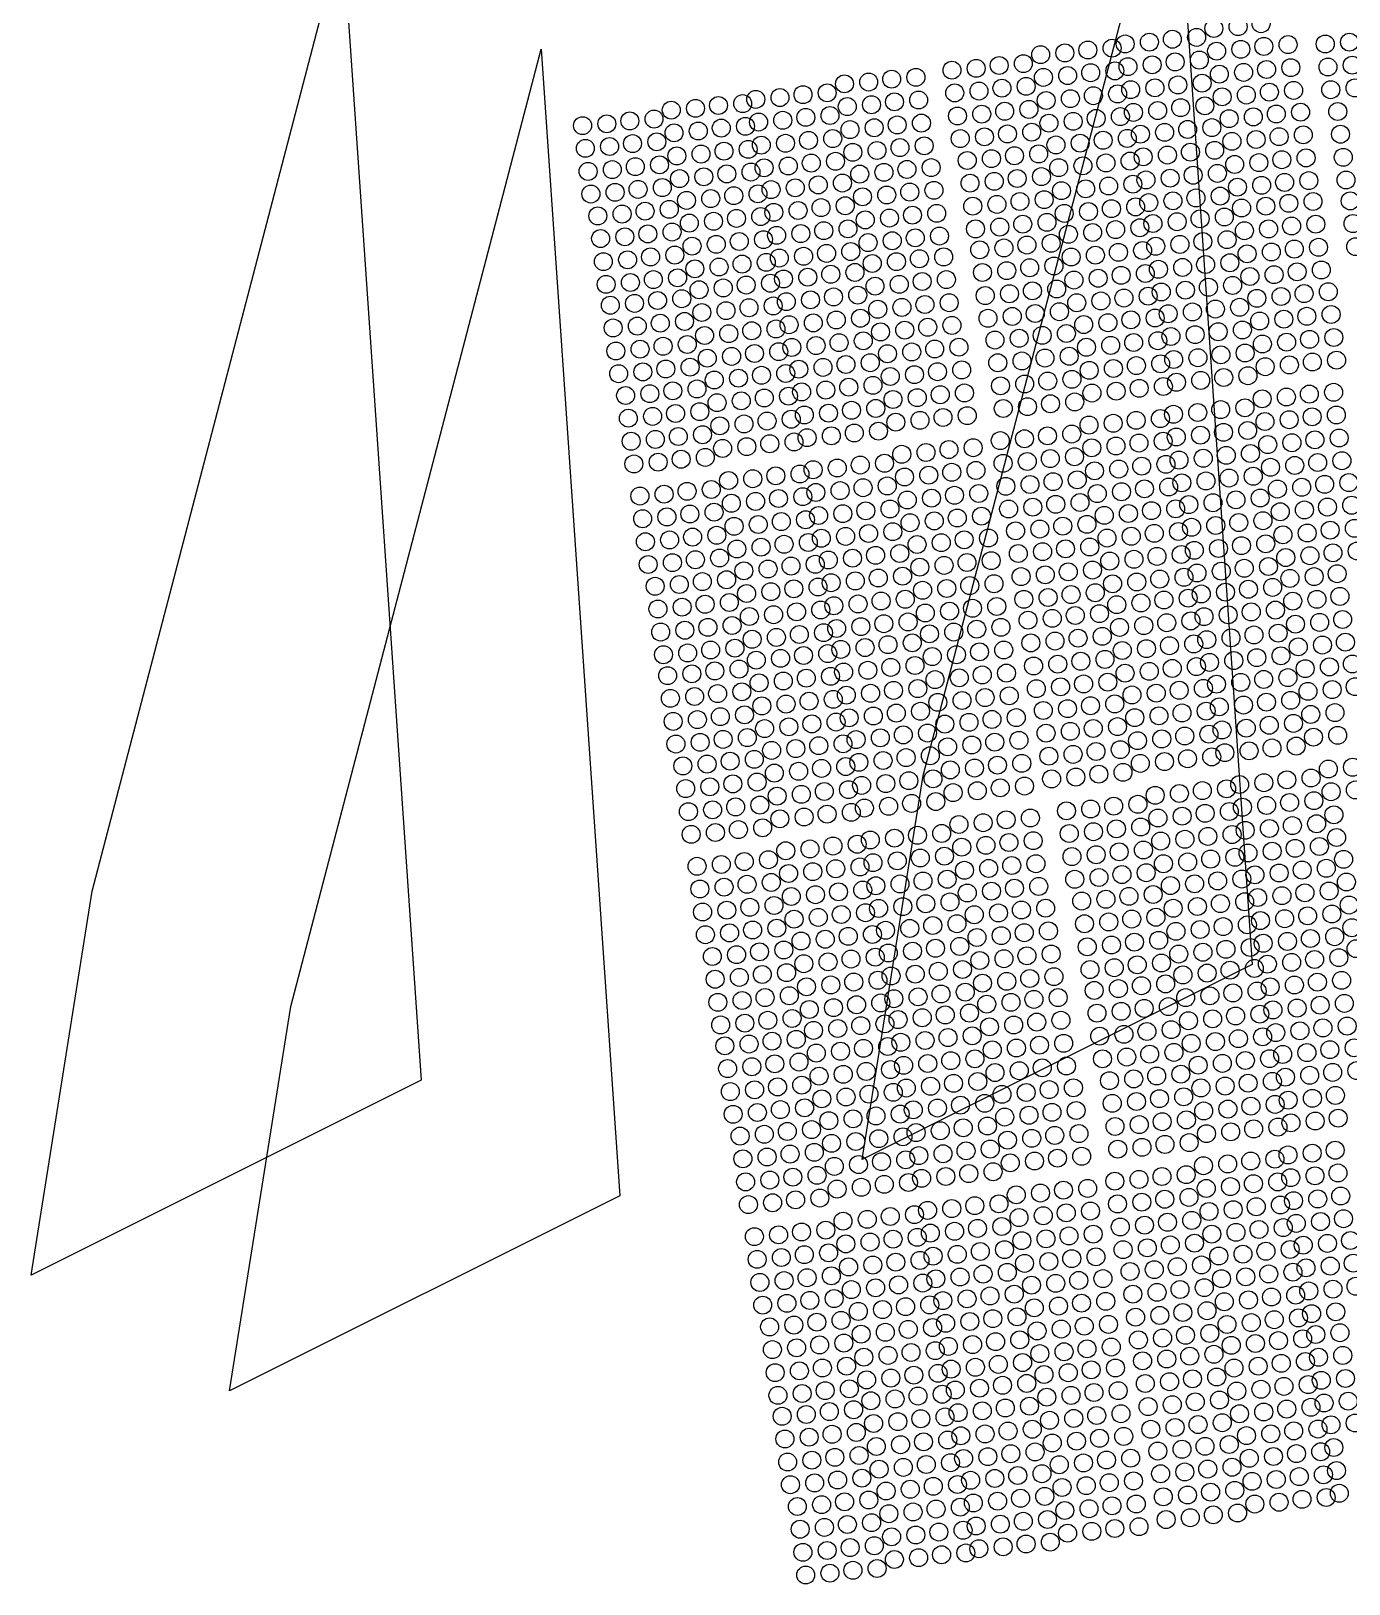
# Model space of a CAD drawing. Header units: inches. Extents: x -133 to 1452, y -237 to 1791.
# Drawn here: x 988.7 to 1234.2, y 884.5 to 1173.8 of the extents above; entities that cross this region are included whole.
import ezdxf

# ---------------------------------------------------------------- set-up
doc = ezdxf.new("R2010")
doc.units = ezdxf.units.IN
doc.header["$MEASUREMENT"] = 0

msp = doc.modelspace()

# ---------------------------------------------------------------- linework, layer by layer
for p, q in [((1154.91, 1035.12), (1201.57, 1213.49)), ((1201.57, 1213.49), (1216.21, 999.88)), ((1000.07, 1013.56), (1046.72, 1191.93)), ((1046.72, 1191.93), (1061.37, 978.32)), ((1037.06, 992.04), (1083.71, 1170.41)), ((1083.71, 1170.41), (1098.36, 956.8)), ((1143.52, 963.56), (1154.91, 1035.12)), ((988.68, 942), (1000.07, 1013.56)), ((1216.21, 999.88), (1143.52, 963.56)), ((1025.67, 920.48), (1037.06, 992.04)), ((1061.37, 978.32), (988.68, 942)), ((1098.36, 956.8), (1025.67, 920.48))]:
    msp.add_line(p, q)
for centre in [(1209.06, 1174.28), (1213.58, 1174.62), (1217.86, 1175.16), (1185.59, 1170.26), (1190.1, 1170.6), (1192.54, 1171.39), (1197.05, 1171.73), (1201.33, 1172.27), (1205.85, 1172.61), (1214.09, 1170.39), (1218.38, 1170.93), (1222.89, 1171.27), (1229.82, 1171.38), (1234.33, 1171.72), (1169.06, 1167.38), (1173.57, 1167.72), (1176.79, 1169.39), (1181.3, 1169.72), (1193.06, 1167.16), (1197.57, 1167.5), (1201.85, 1168.04), (1206.36, 1168.38), (1209.58, 1170.05), (1234.84, 1167.43), (1144.75, 1164.29), (1149.03, 1164.83), (1153.55, 1165.17), (1160.27, 1166.5), (1164.78, 1166.84), (1177.31, 1165.16), (1181.82, 1165.5), (1186.11, 1166.03), (1190.62, 1166.37), (1210.09, 1165.76), (1214.61, 1166.09), (1218.89, 1166.63), (1223.4, 1166.97), (1230.33, 1167.09), (1128.22, 1161.4), (1132.51, 1161.94), (1137.02, 1162.28), (1140.24, 1163.95), (1160.78, 1162.27), (1165.3, 1162.61), (1169.58, 1163.15), (1174.09, 1163.49), (1186.62, 1161.74), (1191.13, 1162.08), (1193.57, 1162.87), (1198.08, 1163.21), (1202.36, 1163.75), (1206.88, 1164.09), (1210.61, 1161.53), (1215.12, 1161.87), (1219.41, 1162.41), (1223.92, 1162.74), (1230.85, 1162.86), (1235.36, 1163.2), (1107.97, 1159.06), (1112.48, 1159.39), (1116.76, 1159.93), (1121.27, 1160.27), (1123.71, 1161.06), (1140.76, 1159.72), (1145.27, 1160.06), (1149.55, 1160.6), (1154.06, 1160.94), (1170.09, 1158.85), (1174.6, 1159.19), (1177.82, 1160.86), (1182.33, 1161.2), (1194.08, 1158.64), (1198.6, 1158.98), (1202.88, 1159.52), (1207.39, 1159.86), (1225.22, 1158.68), (1232.15, 1158.8), (1091.44, 1156.17), (1095.95, 1156.51), (1100.24, 1157.05), (1104.75, 1157.39), (1117.28, 1155.71), (1121.79, 1156.04), (1124.23, 1156.84), (1128.74, 1157.17), (1133.03, 1157.71), (1137.54, 1158.05), (1145.78, 1155.77), (1150.06, 1156.3), (1154.58, 1156.64), (1161.3, 1157.97), (1165.81, 1158.31), (1178.34, 1156.63), (1182.85, 1156.97), (1187.13, 1157.51), (1191.65, 1157.85), (1208.69, 1155.8), (1211.91, 1157.47), (1216.42, 1157.8), (1220.7, 1158.34), (1100.75, 1152.82), (1105.27, 1153.16), (1108.48, 1154.83), (1113, 1155.17), (1129.25, 1152.88), (1133.54, 1153.42), (1138.05, 1153.76), (1141.27, 1155.43), (1161.81, 1153.75), (1166.33, 1154.08), (1170.61, 1154.62), (1175.12, 1154.96), (1184.15, 1152.91), (1188.43, 1153.45), (1192.94, 1153.79), (1195.38, 1154.58), (1199.89, 1154.92), (1204.18, 1155.46), (1212.43, 1153.24), (1216.94, 1153.58), (1221.22, 1154.11), (1225.73, 1154.45), (1232.66, 1154.57), (1091.96, 1151.94), (1096.47, 1152.28), (1109, 1150.53), (1113.51, 1150.87), (1117.79, 1151.41), (1122.3, 1151.75), (1124.74, 1152.54), (1141.79, 1151.2), (1146.3, 1151.54), (1150.58, 1152.08), (1155.09, 1152.41), (1167.62, 1150.02), (1171.91, 1150.56), (1176.42, 1150.9), (1179.64, 1152.57), (1195.9, 1150.35), (1200.41, 1150.69), (1204.7, 1151.23), (1209.21, 1151.57), (1221.73, 1149.82), (1226.25, 1150.16), (1233.18, 1150.27), (1092.47, 1147.64), (1096.98, 1147.98), (1101.27, 1148.52), (1105.78, 1148.86), (1118.31, 1147.18), (1122.82, 1147.52), (1125.26, 1148.31), (1129.77, 1148.65), (1134.05, 1149.19), (1138.57, 1149.53), (1143.08, 1147.14), (1147.59, 1147.47), (1151.88, 1148.01), (1156.39, 1148.35), (1163.11, 1149.68), (1180.15, 1148.34), (1184.67, 1148.68), (1188.95, 1149.22), (1193.46, 1149.56), (1205.21, 1146.93), (1209.72, 1147.27), (1212.94, 1148.94), (1217.45, 1149.28), (1101.78, 1144.29), (1106.3, 1144.63), (1109.51, 1146.3), (1114.03, 1146.64), (1126.56, 1144.25), (1131.07, 1144.59), (1135.35, 1145.13), (1139.86, 1145.47), (1156.91, 1144.12), (1163.63, 1145.45), (1168.14, 1145.79), (1172.42, 1146.33), (1176.94, 1146.67), (1180.67, 1144.05), (1185.18, 1144.39), (1189.46, 1144.92), (1193.97, 1145.26), (1196.41, 1146.05), (1200.92, 1146.39), (1213.46, 1144.71), (1217.97, 1145.05), (1222.25, 1145.59), (1226.76, 1145.93), (1233.69, 1146.04), (1092.99, 1143.42), (1097.5, 1143.75), (1110.81, 1142.24), (1115.32, 1142.58), (1119.61, 1143.12), (1124.12, 1143.46), (1140.38, 1141.24), (1143.6, 1142.91), (1148.11, 1143.25), (1152.4, 1143.79), (1164.14, 1141.16), (1168.65, 1141.5), (1172.94, 1142.04), (1177.45, 1142.38), (1196.93, 1141.83), (1201.44, 1142.16), (1205.73, 1142.7), (1210.24, 1143.04), (1218.75, 1141.16), (1223.03, 1141.7), (1227.54, 1142.04), (1234.47, 1142.15), (1094.28, 1139.35), (1098.8, 1139.69), (1103.08, 1140.23), (1107.59, 1140.57), (1115.84, 1138.35), (1120.12, 1138.89), (1124.64, 1139.23), (1127.07, 1140.02), (1131.59, 1140.36), (1135.87, 1140.9), (1144.11, 1138.61), (1148.62, 1138.95), (1152.91, 1139.49), (1157.42, 1139.83), (1181.18, 1139.82), (1185.7, 1140.16), (1189.98, 1140.7), (1194.49, 1141.03), (1202.22, 1138.27), (1206.5, 1138.81), (1211.02, 1139.15), (1214.23, 1140.82), (1099.32, 1135.46), (1103.6, 1136), (1108.11, 1136.34), (1111.33, 1138.01), (1127.59, 1135.73), (1132.1, 1136.06), (1136.38, 1136.6), (1140.89, 1136.94), (1157.94, 1135.6), (1164.66, 1136.93), (1169.17, 1137.27), (1173.45, 1137.81), (1177.97, 1138.15), (1181.96, 1135.92), (1186.48, 1136.26), (1190.76, 1136.8), (1195.27, 1137.14), (1197.71, 1137.93), (1214.75, 1136.59), (1219.26, 1136.93), (1223.55, 1137.47), (1228.06, 1137.81), (1234.99, 1137.92), (1094.8, 1135.13), (1111.84, 1133.72), (1116.35, 1134.06), (1120.64, 1134.59), (1125.15, 1134.93), (1141.41, 1132.71), (1144.63, 1134.38), (1149.14, 1134.72), (1153.43, 1135.26), (1165.44, 1133.04), (1169.95, 1133.38), (1174.23, 1133.92), (1178.75, 1134.25), (1191.28, 1132.57), (1195.79, 1132.91), (1198.23, 1133.7), (1202.74, 1134.04), (1207.02, 1134.58), (1211.53, 1134.92), (1219.78, 1132.63), (1224.06, 1133.17), (1228.57, 1133.51), (1235.5, 1133.62), (1095.31, 1130.83), (1099.83, 1131.17), (1104.11, 1131.71), (1108.62, 1132.05), (1116.87, 1129.83), (1121.15, 1130.37), (1125.67, 1130.7), (1128.1, 1131.5), (1132.62, 1131.83), (1136.9, 1132.37), (1145.41, 1130.49), (1149.92, 1130.83), (1154.2, 1131.37), (1158.72, 1131.71), (1174.75, 1129.69), (1179.26, 1130.02), (1182.48, 1131.69), (1186.99, 1132.03), (1203.25, 1129.75), (1207.53, 1130.29), (1212.05, 1130.62), (1215.26, 1132.29), (1100.35, 1126.94), (1104.63, 1127.48), (1109.14, 1127.82), (1112.36, 1129.49), (1126.45, 1126.81), (1128.88, 1127.6), (1133.4, 1127.94), (1137.68, 1128.48), (1142.19, 1128.82), (1154.72, 1127.14), (1159.23, 1127.48), (1165.95, 1128.81), (1170.47, 1129.15), (1182.99, 1127.4), (1187.51, 1127.74), (1191.79, 1128.28), (1196.3, 1128.62), (1198.74, 1129.41), (1215.78, 1128.06), (1220.29, 1128.4), (1224.58, 1128.94), (1229.09, 1129.28), (1095.83, 1126.6), (1109.92, 1123.92), (1113.14, 1125.59), (1117.65, 1125.93), (1121.93, 1126.47), (1138.2, 1124.25), (1142.71, 1124.59), (1145.93, 1126.26), (1150.44, 1126.6), (1166.47, 1124.51), (1170.98, 1124.85), (1175.26, 1125.39), (1179.78, 1125.73), (1192.31, 1124.05), (1196.82, 1124.39), (1199.26, 1125.18), (1203.77, 1125.52), (1208.05, 1126.06), (1212.56, 1126.4), (1217.08, 1124), (1221.59, 1124.34), (1225.87, 1124.88), (1230.39, 1125.22), (1096.61, 1122.71), (1101.12, 1123.05), (1105.41, 1123.59), (1113.66, 1121.36), (1118.17, 1121.7), (1122.45, 1122.24), (1126.96, 1122.58), (1129.4, 1123.37), (1133.91, 1123.71), (1146.44, 1121.96), (1150.95, 1122.3), (1155.23, 1122.84), (1159.75, 1123.18), (1175.78, 1121.16), (1180.29, 1121.5), (1183.51, 1123.17), (1188.02, 1123.51), (1200.55, 1121.12), (1205.07, 1121.46), (1209.35, 1122), (1213.86, 1122.33), (1230.91, 1120.99), (1097.13, 1118.48), (1101.64, 1118.82), (1105.92, 1119.36), (1110.44, 1119.69), (1127.48, 1118.29), (1129.91, 1119.08), (1134.43, 1119.42), (1138.71, 1119.96), (1143.22, 1120.29), (1151.47, 1118.07), (1155.75, 1118.61), (1160.26, 1118.95), (1166.98, 1120.28), (1171.5, 1120.62), (1184.81, 1119.11), (1189.32, 1119.45), (1193.6, 1119.99), (1198.12, 1120.33), (1214.38, 1118.1), (1217.6, 1119.77), (1222.11, 1120.11), (1226.39, 1120.65), (1110.95, 1115.4), (1114.17, 1117.07), (1118.68, 1117.41), (1122.96, 1117.95), (1134.94, 1115.19), (1139.23, 1115.73), (1143.74, 1116.07), (1146.96, 1117.74), (1168.28, 1116.22), (1172.79, 1116.56), (1177.08, 1117.1), (1181.59, 1117.44), (1189.84, 1115.22), (1194.12, 1115.76), (1198.63, 1116.1), (1201.07, 1116.89), (1205.58, 1117.23), (1209.87, 1117.77), (1218.11, 1115.48), (1222.62, 1115.82), (1226.9, 1116.36), (1231.42, 1116.7), (1097.64, 1114.18), (1102.15, 1114.52), (1106.44, 1115.06), (1114.68, 1112.84), (1119.2, 1113.18), (1123.48, 1113.72), (1127.99, 1114.06), (1130.43, 1114.85), (1148.25, 1113.67), (1152.77, 1114.01), (1157.05, 1114.55), (1161.56, 1114.89), (1173.31, 1112.33), (1177.6, 1112.87), (1182.11, 1113.21), (1185.33, 1114.88), (1201.58, 1112.59), (1206.1, 1112.93), (1210.38, 1113.47), (1214.89, 1113.81), (1231.93, 1112.47), (1098.16, 1109.95), (1102.67, 1110.29), (1106.95, 1110.83), (1111.47, 1111.17), (1124.78, 1109.66), (1129.29, 1110), (1131.73, 1110.79), (1136.24, 1111.13), (1140.52, 1111.67), (1145.04, 1112), (1148.77, 1109.44), (1153.28, 1109.78), (1157.57, 1110.32), (1162.08, 1110.66), (1168.8, 1111.99), (1185.84, 1110.58), (1190.35, 1110.92), (1194.63, 1111.46), (1199.15, 1111.8), (1215.41, 1109.58), (1218.63, 1111.25), (1223.14, 1111.59), (1227.42, 1112.13), (1108.25, 1106.77), (1112.76, 1107.11), (1115.98, 1108.78), (1120.49, 1109.12), (1132.25, 1106.56), (1136.76, 1106.9), (1141.04, 1107.44), (1145.55, 1107.78), (1169.31, 1107.7), (1173.82, 1108.04), (1178.11, 1108.58), (1182.62, 1108.91), (1190.87, 1106.69), (1195.15, 1107.23), (1199.66, 1107.57), (1202.1, 1108.36), (1206.61, 1108.7), (1210.9, 1109.24), (1231.38, 1106.49), (1099.46, 1105.89), (1103.97, 1106.23), (1116.5, 1104.55), (1121.01, 1104.89), (1125.3, 1105.43), (1129.81, 1105.77), (1149.28, 1105.15), (1153.8, 1105.49), (1158.08, 1106.03), (1162.59, 1106.37), (1174.34, 1103.81), (1178.62, 1104.35), (1183.14, 1104.69), (1186.35, 1106.35), (1214.85, 1103.6), (1218.07, 1105.27), (1222.58, 1105.61), (1226.86, 1106.15), (1099.97, 1101.66), (1104.49, 1102), (1108.77, 1102.54), (1113.28, 1102.88), (1125.81, 1101.13), (1130.32, 1101.47), (1132.76, 1102.26), (1137.27, 1102.6), (1141.55, 1103.14), (1146.07, 1103.48), (1149.8, 1100.92), (1154.31, 1101.26), (1158.6, 1101.8), (1163.11, 1102.14), (1169.83, 1103.47), (1190.31, 1100.72), (1194.59, 1101.26), (1199.11, 1101.59), (1201.54, 1102.39), (1206.06, 1102.72), (1210.34, 1103.26), (1218.59, 1101.04), (1223.1, 1101.38), (1227.38, 1101.92), (1231.89, 1102.26), (1109.28, 1098.25), (1113.79, 1098.58), (1117.01, 1100.25), (1121.52, 1100.59), (1133.27, 1098.03), (1137.79, 1098.37), (1142.07, 1098.91), (1146.58, 1099.25), (1173.78, 1097.83), (1178.07, 1098.37), (1182.58, 1098.71), (1185.8, 1100.38), (1202.06, 1098.16), (1206.57, 1098.5), (1210.86, 1099.03), (1215.37, 1099.37), (1232.41, 1097.97), (1100.49, 1097.37), (1105, 1097.71), (1117.53, 1096.03), (1122.04, 1096.36), (1126.32, 1096.9), (1130.84, 1097.24), (1150.91, 1094.94), (1155.43, 1095.28), (1159.71, 1095.82), (1164.22, 1096.16), (1169.27, 1097.49), (1186.32, 1096.15), (1190.83, 1096.49), (1195.11, 1097.03), (1199.62, 1097.37), (1215.88, 1095.08), (1219.1, 1096.75), (1223.61, 1097.09), (1227.89, 1097.63), (1101, 1093.14), (1105.52, 1093.48), (1109.8, 1094.02), (1114.31, 1094.36), (1134.39, 1092.06), (1138.9, 1092.39), (1143.18, 1092.93), (1147.7, 1093.27), (1169.79, 1093.26), (1174.3, 1093.6), (1178.59, 1094.14), (1183.1, 1094.48), (1191.34, 1092.19), (1195.62, 1092.73), (1200.14, 1093.07), (1202.57, 1093.86), (1207.09, 1094.2), (1211.37, 1094.74), (1219.62, 1092.52), (1224.13, 1092.86), (1228.41, 1093.4), (1232.92, 1093.74), (1118.64, 1090.05), (1123.15, 1090.39), (1127.44, 1090.93), (1131.95, 1091.26), (1151.43, 1090.71), (1155.94, 1091.05), (1160.23, 1091.59), (1164.74, 1091.93), (1174.81, 1089.31), (1179.1, 1089.84), (1183.61, 1090.18), (1186.83, 1091.85), (1203.09, 1089.63), (1207.6, 1089.97), (1211.89, 1090.51), (1216.4, 1090.85), (1229.71, 1089.34), (1234.22, 1089.67), (1102.12, 1087.16), (1106.63, 1087.5), (1110.91, 1088.04), (1115.42, 1088.38), (1123.67, 1086.16), (1127.95, 1086.7), (1132.47, 1087.04), (1134.9, 1087.83), (1139.42, 1088.17), (1143.7, 1088.71), (1148.21, 1089.04), (1151.94, 1086.42), (1156.46, 1086.76), (1160.74, 1087.3), (1165.25, 1087.64), (1170.3, 1088.97), (1187.34, 1087.62), (1191.86, 1087.96), (1196.14, 1088.5), (1200.65, 1088.84), (1213.18, 1086.45), (1217.7, 1086.79), (1220.91, 1088.46), (1225.43, 1088.8), (1107.15, 1083.27), (1111.43, 1083.81), (1115.94, 1084.15), (1119.16, 1085.82), (1135.42, 1083.53), (1139.93, 1083.87), (1144.21, 1084.41), (1148.72, 1084.75), (1165.77, 1083.41), (1170.82, 1084.74), (1175.33, 1085.08), (1179.61, 1085.62), (1184.13, 1085.95), (1188.64, 1083.56), (1193.15, 1083.9), (1197.44, 1084.44), (1201.95, 1084.78), (1204.39, 1085.57), (1208.9, 1085.91), (1221.43, 1084.23), (1225.94, 1084.57), (1230.23, 1085.11), (1234.74, 1085.45), (1102.63, 1082.93), (1119.67, 1081.52), (1124.18, 1081.86), (1128.47, 1082.4), (1132.98, 1082.74), (1149.24, 1080.52), (1152.46, 1082.19), (1156.97, 1082.53), (1161.26, 1083.07), (1172.12, 1080.68), (1176.63, 1081.01), (1180.91, 1081.55), (1185.42, 1081.89), (1202.47, 1080.55), (1204.91, 1081.34), (1209.42, 1081.68), (1213.7, 1082.22), (1218.21, 1082.56), (1230.74, 1080.81), (1235.25, 1081.15), (1103.15, 1078.64), (1107.66, 1078.98), (1111.94, 1079.51), (1116.45, 1079.85), (1124.7, 1077.63), (1128.98, 1078.17), (1133.5, 1078.51), (1135.93, 1079.3), (1140.45, 1079.64), (1144.73, 1080.18), (1153.76, 1078.13), (1158.27, 1078.47), (1162.55, 1079.01), (1167.07, 1079.34), (1185.94, 1077.66), (1189.16, 1079.33), (1193.67, 1079.67), (1197.96, 1080.21), (1214.21, 1077.92), (1218.73, 1078.26), (1221.94, 1079.93), (1226.46, 1080.27), (1108.18, 1074.75), (1112.46, 1075.29), (1116.97, 1075.62), (1120.19, 1077.29), (1137.23, 1075.24), (1141.74, 1075.58), (1146.03, 1076.12), (1150.54, 1076.46), (1163.07, 1074.78), (1167.58, 1075.12), (1172.63, 1076.45), (1177.15, 1076.79), (1181.43, 1077.32), (1189.67, 1075.04), (1194.18, 1075.38), (1198.47, 1075.92), (1202.98, 1076.26), (1205.42, 1077.05), (1209.93, 1077.39), (1222.46, 1075.7), (1226.97, 1076.04), (1231.26, 1076.58), (1235.77, 1076.92), (1103.66, 1074.41), (1121.49, 1073.23), (1126, 1073.57), (1130.28, 1074.11), (1134.79, 1074.45), (1146.54, 1071.89), (1151.06, 1072.23), (1154.27, 1073.9), (1158.79, 1074.24), (1173.15, 1072.15), (1177.66, 1072.49), (1181.94, 1073.03), (1186.45, 1073.37), (1203.5, 1072.03), (1205.93, 1072.82), (1210.45, 1073.16), (1214.73, 1073.7), (1219.24, 1074.03), (1223.24, 1071.81), (1227.75, 1072.15), (1232.04, 1072.69), (1104.96, 1070.35), (1109.47, 1070.68), (1113.76, 1071.22), (1118.27, 1071.56), (1122, 1069), (1126.52, 1069.34), (1130.8, 1069.88), (1135.31, 1070.22), (1137.75, 1071.01), (1142.26, 1071.35), (1154.79, 1069.6), (1159.3, 1069.94), (1163.58, 1070.48), (1168.1, 1070.82), (1182.46, 1068.8), (1186.97, 1069.14), (1190.19, 1070.81), (1194.7, 1071.15), (1198.98, 1071.69), (1206.71, 1068.92), (1211.23, 1069.26), (1215.51, 1069.8), (1220.02, 1070.14), (1105.48, 1066.12), (1109.99, 1066.46), (1114.27, 1067), (1118.79, 1067.33), (1135.82, 1065.93), (1138.26, 1066.72), (1142.77, 1067.06), (1147.06, 1067.6), (1151.57, 1067.93), (1164.1, 1066.25), (1168.61, 1066.59), (1173.66, 1067.92), (1178.18, 1068.26), (1190.97, 1066.92), (1195.48, 1067.25), (1199.76, 1067.79), (1204.28, 1068.13), (1220.54, 1065.91), (1223.76, 1067.58), (1228.27, 1067.92), (1232.55, 1068.46), (1119.3, 1063.04), (1122.52, 1064.71), (1127.03, 1065.05), (1131.31, 1065.59), (1147.57, 1063.37), (1152.09, 1063.7), (1155.3, 1065.37), (1159.82, 1065.71), (1174.44, 1064.03), (1178.96, 1064.37), (1183.24, 1064.91), (1187.75, 1065.25), (1196, 1063.02), (1200.28, 1063.56), (1204.79, 1063.9), (1207.23, 1064.69), (1211.74, 1065.03), (1216.03, 1065.57), (1224.27, 1063.29), (1228.78, 1063.62), (1233.06, 1064.16), (1105.99, 1061.82), (1110.5, 1062.16), (1114.79, 1062.7), (1123.03, 1060.48), (1127.55, 1060.82), (1131.83, 1061.36), (1136.34, 1061.7), (1138.78, 1062.49), (1143.29, 1062.83), (1156.08, 1061.48), (1160.6, 1061.82), (1164.88, 1062.36), (1169.39, 1062.7), (1179.47, 1060.14), (1183.76, 1060.68), (1188.27, 1061.02), (1191.49, 1062.69), (1207.74, 1060.4), (1212.26, 1060.74), (1216.54, 1061.28), (1221.05, 1061.62), (1106.51, 1057.59), (1111.02, 1057.93), (1115.3, 1058.47), (1119.82, 1058.81), (1132.61, 1057.46), (1137.12, 1057.8), (1139.56, 1058.59), (1144.07, 1058.93), (1148.35, 1059.47), (1152.87, 1059.81), (1156.6, 1057.25), (1161.11, 1057.59), (1165.4, 1058.13), (1169.91, 1058.47), (1174.96, 1059.8), (1192, 1058.39), (1196.51, 1058.73), (1200.79, 1059.27), (1205.31, 1059.61), (1221.57, 1057.39), (1224.79, 1059.06), (1229.3, 1059.4), (1233.58, 1059.93), (1116.08, 1054.58), (1120.59, 1054.92), (1123.81, 1056.59), (1128.33, 1056.92), (1140.08, 1054.36), (1144.59, 1054.7), (1148.87, 1055.24), (1153.38, 1055.58), (1175.47, 1055.5), (1179.98, 1055.84), (1184.27, 1056.38), (1188.78, 1056.72), (1197.03, 1054.5), (1201.31, 1055.04), (1205.82, 1055.38), (1208.26, 1056.17), (1212.77, 1056.51), (1217.06, 1057.05), (1226.08, 1055), (1230.6, 1055.33), (1234.88, 1055.87), (1107.29, 1053.7), (1111.8, 1054.04), (1124.33, 1052.36), (1128.84, 1052.7), (1133.13, 1053.23), (1137.64, 1053.57), (1157.11, 1052.96), (1161.63, 1053.29), (1165.91, 1053.83), (1170.42, 1054.17), (1180.5, 1051.61), (1184.79, 1052.15), (1189.3, 1052.49), (1192.52, 1054.16), (1209.56, 1052.11), (1214.07, 1052.45), (1218.35, 1052.99), (1222.87, 1053.33), (1235.4, 1051.64), (1107.8, 1049.47), (1112.32, 1049.81), (1116.6, 1050.35), (1121.11, 1050.69), (1133.64, 1048.94), (1138.15, 1049.28), (1140.59, 1050.07), (1145.1, 1050.41), (1149.38, 1050.95), (1153.9, 1051.29), (1157.63, 1048.73), (1162.14, 1049.07), (1166.43, 1049.61), (1170.94, 1049.94), (1175.99, 1051.27), (1193.81, 1050.1), (1198.33, 1050.44), (1202.61, 1050.98), (1207.12, 1051.32), (1218.87, 1048.76), (1223.38, 1049.1), (1226.6, 1050.77), (1231.11, 1051.1), (1117.11, 1046.05), (1121.62, 1046.39), (1124.84, 1048.06), (1129.35, 1048.4), (1141.11, 1045.84), (1145.62, 1046.18), (1149.9, 1046.72), (1154.41, 1047.06), (1172.24, 1045.88), (1177.29, 1047.21), (1181.8, 1047.55), (1186.08, 1048.09), (1190.6, 1048.43), (1194.33, 1045.87), (1198.84, 1046.21), (1203.13, 1046.75), (1207.64, 1047.09), (1210.08, 1047.88), (1214.59, 1048.22), (1227.11, 1046.47), (1231.63, 1046.81), (1108.32, 1045.17), (1112.83, 1045.51), (1125.36, 1043.83), (1129.87, 1044.17), (1134.16, 1044.71), (1138.67, 1045.05), (1155.71, 1043), (1158.93, 1044.67), (1163.44, 1045), (1167.72, 1045.54), (1177.8, 1042.98), (1182.32, 1043.32), (1186.6, 1043.86), (1191.11, 1044.2), (1208.15, 1042.79), (1210.59, 1043.58), (1215.1, 1043.92), (1219.38, 1044.46), (1223.9, 1044.8), (1108.83, 1040.95), (1113.35, 1041.28), (1117.63, 1041.82), (1122.14, 1042.16), (1131.17, 1040.11), (1135.45, 1040.65), (1139.97, 1040.99), (1142.4, 1041.78), (1146.92, 1042.12), (1151.2, 1042.66), (1159.45, 1040.44), (1163.96, 1040.78), (1168.24, 1041.31), (1172.75, 1041.65), (1191.63, 1039.91), (1194.84, 1041.58), (1199.36, 1041.91), (1203.64, 1042.45), (1219.9, 1040.23), (1224.41, 1040.57), (1227.63, 1042.24), (1232.14, 1042.58), (1114.64, 1037.22), (1118.93, 1037.76), (1123.44, 1038.1), (1126.66, 1039.77), (1142.92, 1037.55), (1147.43, 1037.89), (1151.72, 1038.43), (1156.23, 1038.77), (1168.75, 1037.02), (1173.27, 1037.36), (1178.32, 1038.69), (1182.83, 1039.03), (1187.11, 1039.57), (1195.36, 1037.35), (1199.87, 1037.69), (1204.16, 1038.22), (1208.67, 1038.56), (1211.11, 1039.35), (1215.62, 1039.69), (1110.13, 1036.88), (1127.17, 1035.54), (1131.69, 1035.88), (1135.97, 1036.42), (1140.48, 1036.76), (1152.23, 1034.13), (1156.74, 1034.47), (1159.96, 1036.14), (1164.47, 1036.48), (1178.83, 1034.46), (1183.35, 1034.8), (1187.63, 1035.34), (1192.14, 1035.68), (1222.67, 1034.29), (1227.18, 1034.63), (1230.4, 1036.3), (1234.91, 1036.63), (1110.65, 1032.65), (1115.16, 1032.99), (1119.44, 1033.53), (1123.96, 1033.87), (1127.69, 1031.25), (1132.2, 1031.58), (1136.48, 1032.12), (1140.99, 1032.46), (1143.43, 1033.25), (1147.94, 1033.59), (1160.48, 1031.91), (1164.99, 1032.25), (1169.27, 1032.79), (1173.78, 1033.13), (1198.13, 1031.4), (1202.64, 1031.74), (1206.92, 1032.28), (1211.43, 1032.62), (1213.87, 1033.41), (1218.38, 1033.75), (1230.91, 1032.07), (1235.43, 1032.4), (1111.16, 1028.36), (1115.67, 1028.7), (1119.96, 1029.24), (1124.47, 1029.58), (1143.95, 1029.03), (1148.46, 1029.36), (1152.75, 1029.9), (1157.26, 1030.24), (1181.6, 1028.51), (1186.11, 1028.85), (1190.4, 1029.39), (1194.91, 1029.73), (1211.95, 1028.39), (1214.39, 1029.18), (1218.9, 1029.52), (1223.18, 1030.06), (1227.7, 1030.4), (1128.2, 1027.02), (1132.72, 1027.36), (1137, 1027.9), (1141.51, 1028.23), (1161.57, 1025.97), (1166.08, 1026.3), (1170.37, 1026.84), (1174.88, 1027.18), (1195.43, 1025.5), (1198.64, 1027.17), (1203.16, 1027.51), (1207.44, 1028.05), (1223.7, 1025.76), (1228.21, 1026.1), (1231.43, 1027.77), (1111.68, 1024.13), (1116.19, 1024.47), (1120.47, 1025.01), (1124.99, 1025.35), (1145.05, 1023.08), (1149.56, 1023.42), (1153.84, 1023.96), (1158.35, 1024.3), (1170.88, 1022.61), (1175.4, 1022.95), (1182.12, 1024.28), (1186.63, 1024.62), (1190.91, 1025.16), (1199.16, 1022.88), (1203.67, 1023.21), (1207.95, 1023.75), (1212.46, 1024.09), (1214.9, 1024.88), (1219.41, 1025.22), (1231.94, 1023.54), (1129.3, 1021.07), (1133.81, 1021.41), (1138.1, 1021.95), (1142.61, 1022.29), (1154.36, 1019.73), (1158.87, 1020.07), (1162.09, 1021.74), (1166.6, 1022.08), (1182.63, 1019.99), (1187.14, 1020.33), (1191.43, 1020.87), (1195.94, 1021.21), (1212.98, 1019.86), (1215.42, 1020.65), (1219.93, 1020.99), (1224.21, 1021.53), (1228.73, 1021.87), (1112.77, 1018.18), (1117.29, 1018.52), (1121.57, 1019.06), (1126.08, 1019.4), (1129.82, 1016.84), (1134.33, 1017.18), (1138.61, 1017.72), (1143.13, 1018.06), (1145.56, 1018.85), (1150.08, 1019.19), (1162.6, 1017.44), (1167.11, 1017.78), (1171.4, 1018.32), (1175.91, 1018.66), (1196.46, 1016.98), (1199.67, 1018.65), (1204.19, 1018.99), (1208.47, 1019.52), (1221.23, 1016.93), (1225.51, 1017.47), (1230.02, 1017.81), (1233.24, 1019.48), (1113.29, 1013.95), (1117.8, 1014.29), (1122.09, 1014.83), (1126.6, 1015.17), (1146.08, 1014.55), (1150.59, 1014.89), (1154.87, 1015.43), (1159.38, 1015.77), (1171.91, 1014.09), (1176.43, 1014.43), (1183.15, 1015.76), (1187.66, 1016.1), (1191.94, 1016.64), (1200.97, 1014.59), (1205.48, 1014.92), (1209.77, 1015.46), (1214.28, 1015.8), (1216.72, 1016.59), (1233.76, 1015.25), (1130.33, 1012.55), (1134.84, 1012.88), (1139.13, 1013.42), (1143.64, 1013.76), (1155.39, 1011.2), (1159.9, 1011.54), (1163.12, 1013.21), (1167.63, 1013.55), (1184.44, 1011.7), (1188.96, 1012.04), (1193.24, 1012.58), (1197.75, 1012.92), (1210.28, 1011.23), (1214.8, 1011.57), (1217.23, 1012.36), (1221.75, 1012.7), (1226.03, 1013.24), (1230.54, 1013.58), (1234.27, 1010.96), (1113.8, 1009.66), (1118.32, 1010), (1122.6, 1010.54), (1127.11, 1010.88), (1130.85, 1008.32), (1135.36, 1008.66), (1139.64, 1009.2), (1144.16, 1009.53), (1146.59, 1010.33), (1151.11, 1010.66), (1164.42, 1009.15), (1168.93, 1009.49), (1173.21, 1010.03), (1177.72, 1010.37), (1193.76, 1008.35), (1198.27, 1008.69), (1201.49, 1010.36), (1206, 1010.69), (1217.75, 1008.07), (1222.26, 1008.41), (1226.54, 1008.95), (1231.05, 1009.29), (1114.32, 1005.43), (1118.83, 1005.77), (1123.12, 1006.31), (1127.63, 1006.65), (1145.45, 1005.47), (1147.89, 1006.26), (1152.4, 1006.6), (1156.69, 1007.14), (1161.2, 1007.48), (1169.45, 1005.26), (1173.73, 1005.8), (1178.24, 1006.14), (1184.96, 1007.47), (1189.48, 1007.81), (1202, 1006.06), (1206.51, 1006.4), (1210.8, 1006.94), (1215.31, 1007.28), (1234.79, 1006.73), (1128.93, 1002.59), (1132.14, 1004.26), (1136.66, 1004.59), (1140.94, 1005.13), (1152.92, 1002.37), (1157.2, 1002.91), (1161.72, 1003.25), (1164.93, 1004.92), (1185.47, 1003.17), (1189.99, 1003.51), (1194.27, 1004.05), (1198.78, 1004.39), (1211.31, 1002.71), (1215.83, 1003.05), (1218.26, 1003.84), (1222.78, 1004.18), (1227.06, 1004.72), (1231.57, 1005.06), (1235.57, 1002.83), (1115.62, 1001.37), (1120.13, 1001.71), (1124.41, 1002.25), (1132.66, 1000.03), (1137.18, 1000.37), (1141.46, 1000.9), (1145.97, 1001.24), (1148.41, 1002.03), (1165.45, 1000.63), (1169.96, 1000.96), (1174.24, 1001.5), (1178.75, 1001.84), (1194.79, 999.82), (1199.3, 1000.16), (1202.52, 1001.83), (1207.03, 1002.17), (1219.04, 999.95), (1223.56, 1000.28), (1227.84, 1000.82), (1232.35, 1001.16), (1116.14, 997.14), (1120.65, 997.48), (1124.93, 998.02), (1129.45, 998.36), (1141.97, 996.61), (1146.48, 996.95), (1148.92, 997.74), (1153.43, 998.08), (1157.72, 998.62), (1162.23, 998.96), (1170.48, 996.74), (1174.76, 997.28), (1179.27, 997.61), (1185.99, 998.94), (1190.5, 999.28), (1203.3, 997.94), (1207.81, 998.28), (1212.09, 998.82), (1216.61, 999.15), (1228.36, 996.6), (1232.87, 996.93), (1125.44, 993.72), (1129.96, 994.06), (1133.17, 995.73), (1137.69, 996.07), (1153.95, 993.85), (1158.23, 994.39), (1162.75, 994.73), (1165.96, 996.4), (1180.05, 993.72), (1186.77, 995.05), (1191.28, 995.39), (1195.57, 995.93), (1200.08, 996.27), (1203.81, 993.71), (1208.33, 994.05), (1212.61, 994.59), (1217.12, 994.93), (1219.56, 995.72), (1224.07, 996.06), (1116.65, 992.84), (1121.16, 993.18), (1133.69, 991.5), (1138.2, 991.84), (1142.49, 992.38), (1147, 992.72), (1149.44, 993.51), (1163.53, 990.83), (1166.74, 992.5), (1171.26, 992.84), (1175.54, 993.38), (1187.29, 990.82), (1191.8, 991.16), (1196.08, 991.7), (1200.6, 992.04), (1220.07, 991.42), (1224.58, 991.76), (1228.87, 992.3), (1233.38, 992.64), (1117.17, 988.62), (1121.68, 988.95), (1125.96, 989.49), (1130.47, 989.83), (1138.98, 987.95), (1143.27, 988.49), (1147.78, 988.83), (1150.22, 989.62), (1154.73, 989.96), (1159.01, 990.49), (1167.26, 988.27), (1171.77, 988.61), (1176.06, 989.15), (1180.57, 989.49), (1204.33, 989.41), (1208.84, 989.75), (1213.12, 990.29), (1217.63, 990.63), (1229.39, 988.07), (1233.9, 988.41), (1122.46, 985.06), (1126.74, 985.6), (1131.25, 985.94), (1134.47, 987.61), (1150.73, 985.39), (1155.25, 985.73), (1159.53, 986.27), (1164.04, 986.6), (1181.08, 985.2), (1187.8, 986.53), (1192.31, 986.87), (1196.6, 987.4), (1201.11, 987.74), (1204.84, 985.18), (1209.36, 985.52), (1213.64, 986.06), (1218.15, 986.4), (1220.59, 987.19), (1225.1, 987.53), (1117.95, 984.72), (1134.99, 983.38), (1139.5, 983.72), (1143.78, 984.26), (1148.3, 984.6), (1164.55, 982.31), (1167.77, 983.98), (1172.28, 984.32), (1176.57, 984.86), (1188.32, 982.3), (1192.83, 982.64), (1197.11, 983.18), (1201.63, 983.51), (1219.45, 982.34), (1221.89, 983.13), (1226.4, 983.47), (1230.68, 984.01), (1235.2, 984.35), (1118.46, 980.49), (1122.98, 980.83), (1127.26, 981.37), (1131.77, 981.71), (1140.01, 979.42), (1144.3, 979.96), (1148.81, 980.3), (1151.25, 981.09), (1155.76, 981.43), (1160.04, 981.97), (1168.29, 979.75), (1172.8, 980.09), (1177.09, 980.63), (1181.6, 980.97), (1198.41, 979.11), (1202.92, 979.45), (1206.14, 981.12), (1210.65, 981.46), (1214.94, 982), (1226.92, 979.24), (1231.2, 979.78), (1235.71, 980.12), (1123.49, 976.54), (1127.77, 977.08), (1132.28, 977.41), (1135.5, 979.08), (1151.76, 976.86), (1156.28, 977.2), (1160.56, 977.74), (1165.07, 978.08), (1178.38, 976.57), (1182.9, 976.91), (1189.62, 978.24), (1194.13, 978.57), (1206.66, 976.89), (1211.17, 977.23), (1215.45, 977.77), (1219.97, 978.11), (1222.4, 978.9), (1118.97, 976.2), (1136.02, 974.85), (1140.53, 975.19), (1144.81, 975.73), (1149.33, 976.07), (1161.86, 973.68), (1166.37, 974.02), (1169.59, 975.69), (1174.1, 976.03), (1190.13, 974.01), (1194.65, 974.35), (1198.93, 974.89), (1203.44, 975.22), (1215.97, 973.48), (1220.48, 973.82), (1222.92, 974.61), (1227.43, 974.95), (1231.71, 975.49), (1119.49, 971.97), (1124.01, 972.31), (1128.29, 972.85), (1132.8, 973.18), (1137.32, 970.79), (1141.83, 971.13), (1146.11, 971.67), (1150.62, 972.01), (1153.06, 972.8), (1157.57, 973.14), (1170.1, 971.46), (1174.62, 971.8), (1178.9, 972.34), (1183.41, 972.68), (1199.44, 970.59), (1203.95, 970.93), (1207.17, 972.6), (1211.68, 972.94), (1227.95, 970.72), (1232.23, 971.26), (1120.79, 967.91), (1125.3, 968.25), (1129.59, 968.78), (1134.1, 969.12), (1151.14, 967.78), (1153.58, 968.57), (1158.09, 968.91), (1162.37, 969.45), (1166.89, 969.79), (1179.41, 968.04), (1183.93, 968.38), (1190.65, 969.71), (1195.16, 970.05), (1207.69, 968.37), (1212.2, 968.71), (1216.48, 969.25), (1221, 969.59), (1223.43, 970.38), (1134.62, 964.89), (1137.83, 966.56), (1142.35, 966.9), (1146.63, 967.44), (1162.89, 965.16), (1167.4, 965.49), (1170.62, 967.16), (1175.13, 967.5), (1191.16, 965.48), (1195.68, 965.82), (1199.96, 966.36), (1204.47, 966.7), (1227.39, 964.74), (1231.67, 965.28), (1121.31, 963.68), (1125.82, 964.02), (1130.1, 964.56), (1138.35, 962.27), (1142.86, 962.61), (1147.14, 963.15), (1151.65, 963.49), (1154.09, 964.28), (1158.6, 964.62), (1171.13, 962.93), (1175.65, 963.27), (1179.93, 963.81), (1184.44, 964.15), (1207.13, 962.39), (1211.64, 962.73), (1215.93, 963.27), (1220.44, 963.61), (1222.88, 964.4), (1121.82, 959.38), (1126.33, 959.72), (1130.62, 960.26), (1135.13, 960.6), (1147.66, 958.92), (1152.17, 959.26), (1154.61, 960.05), (1159.12, 960.39), (1163.4, 960.93), (1167.92, 961.27), (1190.61, 959.51), (1195.12, 959.84), (1199.4, 960.38), (1203.91, 960.72), (1216.44, 959.04), (1220.96, 959.38), (1223.39, 960.17), (1227.91, 960.51), (1232.19, 961.05), (1131.13, 956.03), (1135.65, 956.37), (1138.86, 958.04), (1143.38, 958.38), (1172.25, 956.96), (1176.76, 957.3), (1181.04, 957.84), (1185.55, 958.17), (1199.92, 956.15), (1204.43, 956.49), (1207.65, 958.16), (1212.16, 958.5), (1228.42, 956.21), (1232.7, 956.75), (1122.34, 955.15), (1126.85, 955.49), (1153.28, 953.28), (1155.72, 954.07), (1160.23, 954.41), (1164.52, 954.95), (1169.03, 955.29), (1181.56, 953.61), (1186.07, 953.95), (1191.12, 955.28), (1195.64, 955.61), (1208.16, 953.87), (1212.67, 954.21), (1216.96, 954.75), (1221.47, 955.08), (1223.91, 955.88), (1136.76, 950.39), (1139.97, 952.06), (1144.49, 952.4), (1148.77, 952.94), (1160.75, 950.18), (1165.03, 950.72), (1169.55, 951.06), (1172.76, 952.73), (1177.28, 953.07), (1191.63, 950.98), (1196.15, 951.32), (1200.43, 951.86), (1204.94, 952.2), (1217.47, 950.52), (1221.99, 950.86), (1224.42, 951.65), (1228.94, 951.99), (1233.22, 952.52), (1123.45, 949.18), (1127.96, 949.51), (1132.24, 950.05), (1140.49, 947.83), (1145.01, 948.17), (1149.29, 948.71), (1153.8, 949.05), (1156.24, 949.84), (1173.28, 948.43), (1177.79, 948.77), (1182.07, 949.31), (1186.58, 949.65), (1200.95, 947.63), (1205.46, 947.97), (1208.68, 949.64), (1213.19, 949.98), (1225.72, 947.59), (1230.23, 947.92), (1234.52, 948.46), (1123.97, 944.95), (1128.48, 945.29), (1132.76, 945.82), (1137.28, 946.16), (1149.8, 944.42), (1154.31, 944.75), (1156.75, 945.55), (1161.26, 945.88), (1165.55, 946.42), (1170.06, 946.76), (1178.31, 944.54), (1182.59, 945.08), (1187.1, 945.42), (1192.15, 946.75), (1196.67, 947.09), (1209.98, 945.58), (1214.49, 945.92), (1218.77, 946.46), (1223.28, 946.79), (1133.27, 941.53), (1137.79, 941.87), (1141, 943.54), (1145.52, 943.88), (1161.78, 941.66), (1166.06, 942.2), (1170.58, 942.53), (1173.79, 944.2), (1193.45, 942.69), (1197.96, 943.03), (1202.25, 943.57), (1206.76, 943.91), (1215.01, 941.69), (1219.29, 942.23), (1223.8, 942.56), (1226.24, 943.36), (1230.75, 943.69), (1235.03, 944.23), (1124.48, 940.65), (1128.99, 940.99), (1141.52, 939.31), (1146.04, 939.65), (1150.32, 940.19), (1154.83, 940.53), (1157.27, 941.32), (1175.09, 940.14), (1179.6, 940.48), (1183.89, 941.02), (1188.4, 941.36), (1198.48, 938.8), (1202.76, 939.34), (1207.28, 939.68), (1210.49, 941.35), (1226.75, 939.06), (1231.26, 939.4), (1235.55, 939.94), (1125, 936.42), (1129.51, 936.76), (1133.79, 937.3), (1138.31, 937.64), (1151.62, 936.13), (1156.13, 936.46), (1158.57, 937.26), (1163.08, 937.59), (1167.36, 938.13), (1171.87, 938.47), (1175.61, 935.91), (1180.12, 936.25), (1184.4, 936.79), (1188.92, 937.13), (1193.97, 938.46), (1211.01, 937.05), (1215.52, 937.39), (1219.8, 937.93), (1224.31, 938.27), (1135.09, 933.24), (1139.6, 933.58), (1142.82, 935.25), (1147.33, 935.59), (1159.08, 933.03), (1163.6, 933.37), (1167.88, 933.9), (1172.39, 934.24), (1189.43, 932.83), (1194.48, 934.17), (1198.99, 934.5), (1203.28, 935.04), (1207.79, 935.38), (1211.52, 932.82), (1216.04, 933.16), (1220.32, 933.7), (1224.83, 934.04), (1227.27, 934.83), (1231.78, 935.17), (1126.29, 932.36), (1130.81, 932.7), (1143.34, 931.02), (1147.85, 931.36), (1152.13, 931.9), (1156.65, 932.24), (1172.9, 929.95), (1176.12, 931.62), (1180.63, 931.96), (1184.92, 932.5), (1195, 929.94), (1199.51, 930.28), (1203.79, 930.81), (1208.31, 931.15), (1225.61, 930.15), (1228.05, 930.94), (1232.56, 931.28), (1126.81, 928.13), (1131.32, 928.47), (1135.61, 929.01), (1140.12, 929.35), (1148.36, 927.06), (1152.64, 927.6), (1157.16, 927.94), (1159.59, 928.73), (1164.11, 929.07), (1168.39, 929.61), (1176.64, 927.39), (1181.15, 927.73), (1185.43, 928.27), (1189.95, 928.61), (1209.08, 927.26), (1212.3, 928.93), (1216.81, 929.27), (1221.1, 929.81), (1233.08, 927.05), (1131.84, 924.17), (1136.12, 924.71), (1140.63, 925.05), (1143.85, 926.72), (1160.11, 924.5), (1164.63, 924.84), (1168.91, 925.38), (1173.42, 925.72), (1186.21, 924.37), (1190.73, 924.71), (1195.78, 926.04), (1200.29, 926.38), (1204.57, 926.92), (1212.82, 924.7), (1217.33, 925.04), (1221.62, 925.58), (1226.13, 925.92), (1228.57, 926.71), (1127.32, 923.84), (1144.37, 922.49), (1148.88, 922.83), (1153.16, 923.37), (1157.68, 923.71), (1169.69, 921.49), (1174.2, 921.83), (1177.42, 923.49), (1181.93, 923.83), (1196.29, 921.81), (1200.81, 922.15), (1205.09, 922.69), (1209.6, 923.03), (1222.13, 921.28), (1226.64, 921.62), (1229.08, 922.41), (1233.59, 922.75), (1127.84, 919.61), (1132.35, 919.95), (1136.64, 920.49), (1141.15, 920.82), (1145.15, 918.6), (1149.66, 918.94), (1153.94, 919.48), (1158.45, 919.82), (1160.89, 920.61), (1165.4, 920.95), (1177.94, 919.27), (1182.45, 919.6), (1186.73, 920.14), (1191.24, 920.48), (1205.6, 918.4), (1210.11, 918.74), (1213.33, 920.41), (1217.84, 920.74), (1234.11, 918.52), (1128.62, 915.71), (1133.13, 916.05), (1137.42, 916.59), (1141.93, 916.93), (1158.97, 915.59), (1161.41, 916.38), (1165.92, 916.72), (1170.21, 917.26), (1174.72, 917.6), (1187.24, 915.85), (1191.76, 916.19), (1196.81, 917.52), (1201.32, 917.86), (1213.85, 916.18), (1218.36, 916.51), (1222.65, 917.05), (1227.16, 917.39), (1229.6, 918.18), (1142.45, 912.7), (1145.66, 914.37), (1150.18, 914.71), (1154.46, 915.25), (1170.72, 912.96), (1175.23, 913.3), (1178.45, 914.97), (1182.96, 915.31), (1197.32, 913.29), (1201.84, 913.63), (1206.12, 914.17), (1210.63, 914.51), (1223.94, 912.99), (1228.46, 913.33), (1230.89, 914.12), (1235.41, 914.46), (1129.14, 911.48), (1133.65, 911.82), (1137.93, 912.36), (1146.18, 910.08), (1150.69, 910.41), (1154.97, 910.95), (1159.48, 911.29), (1161.92, 912.08), (1166.43, 912.42), (1178.96, 910.74), (1183.48, 911.08), (1187.76, 911.62), (1192.27, 911.96), (1207.42, 910.11), (1211.93, 910.45), (1215.15, 912.11), (1219.66, 912.45), (1231.41, 909.89), (1129.65, 907.19), (1134.16, 907.53), (1138.45, 908.07), (1142.96, 908.41), (1160, 907.06), (1162.44, 907.85), (1166.95, 908.19), (1171.23, 908.73), (1175.75, 909.07), (1184.77, 907.02), (1189.06, 907.56), (1193.57, 907.9), (1198.62, 909.23), (1203.13, 909.57), (1215.66, 907.89), (1220.18, 908.22), (1224.46, 908.76), (1228.97, 909.1), (1143.48, 904.18), (1146.69, 905.85), (1151.21, 906.19), (1155.49, 906.72), (1168.25, 904.13), (1172.53, 904.67), (1177.04, 905.01), (1180.26, 906.68), (1199.14, 905), (1203.65, 905.34), (1207.93, 905.88), (1212.45, 906.22), (1220.69, 903.93), (1224.97, 904.47), (1229.48, 904.81), (1231.92, 905.6), (1130.17, 902.96), (1134.68, 903.3), (1138.96, 903.84), (1147.99, 901.79), (1152.5, 902.12), (1156.79, 902.66), (1161.3, 903), (1163.74, 903.79), (1180.78, 902.45), (1185.29, 902.79), (1189.58, 903.33), (1194.09, 903.67), (1204.16, 901.04), (1208.45, 901.58), (1212.96, 901.92), (1216.18, 903.59), (1232.44, 901.37), (1131.46, 898.9), (1135.98, 899.24), (1140.26, 899.78), (1144.77, 900.12), (1157.3, 898.43), (1161.82, 898.77), (1164.25, 899.56), (1168.77, 899.9), (1173.05, 900.44), (1177.56, 900.78), (1181.29, 898.16), (1185.8, 898.49), (1190.09, 899.03), (1194.6, 899.37), (1199.65, 900.7), (1216.69, 899.36), (1221.21, 899.7), (1225.49, 900.24), (1230, 900.58), (1140.78, 895.55), (1145.29, 895.89), (1148.51, 897.56), (1153.02, 897.89), (1164.77, 895.27), (1169.28, 895.61), (1173.56, 896.15), (1178.07, 896.49), (1200.17, 896.47), (1204.68, 896.81), (1208.96, 897.35), (1213.48, 897.69), (1131.98, 894.67), (1136.5, 895.01), (1149.02, 893.26), (1153.53, 893.6), (1157.82, 894.14), (1162.33, 894.48), (1181.81, 893.93), (1186.32, 894.27), (1190.61, 894.8), (1195.12, 895.14), (1132.49, 890.37), (1137.01, 890.71), (1141.29, 891.25), (1145.8, 891.59), (1158.33, 889.91), (1162.85, 890.25), (1165.28, 891.04), (1169.8, 891.38), (1174.08, 891.92), (1178.59, 892.26), (1141.81, 887.02), (1146.32, 887.36), (1149.54, 889.03), (1154.05, 889.37), (1133.01, 886.14), (1137.53, 886.48)]:
    msp.add_circle(centre, 1.67)

doc.saveas('drawing.dxf')
